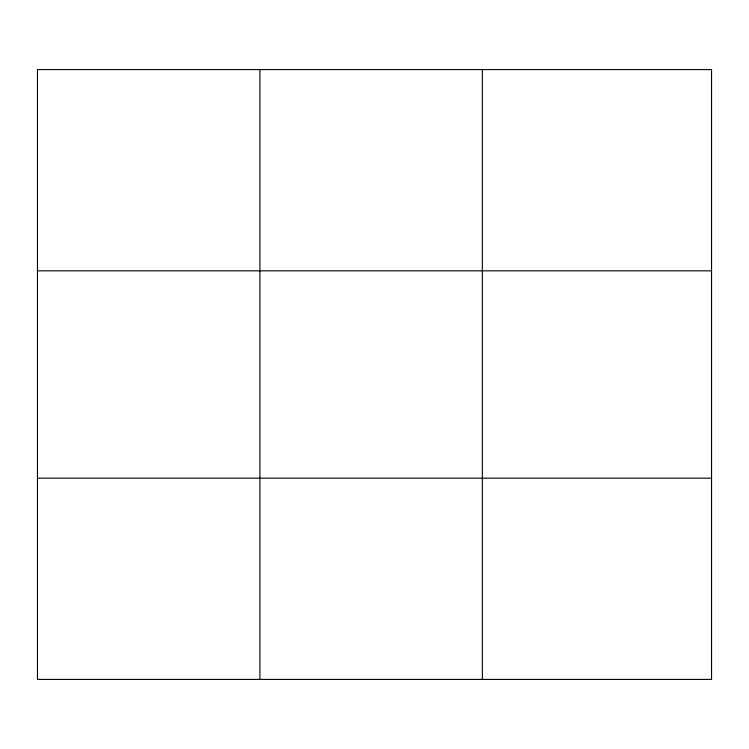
<?xml version="1.0" encoding="UTF-8"?>
<svg xmlns="http://www.w3.org/2000/svg" width="749" height="749" viewBox="0 0 749 749"><rect width="100%" height="100%" fill="white"/><g stroke="black" fill="none" stroke-linecap="round" stroke-linejoin="round"><path stroke-width="1.12" d="M259.903 69.582L259.903 679.418M482.356 69.582L482.356 679.418M37.45 270.829L711.55 270.829M37.45 478.171L711.55 478.171M711.55 639.169L711.55 679.418L37.45 679.418L37.45 69.582L711.55 69.582L711.55 639.169"/></g></svg>
